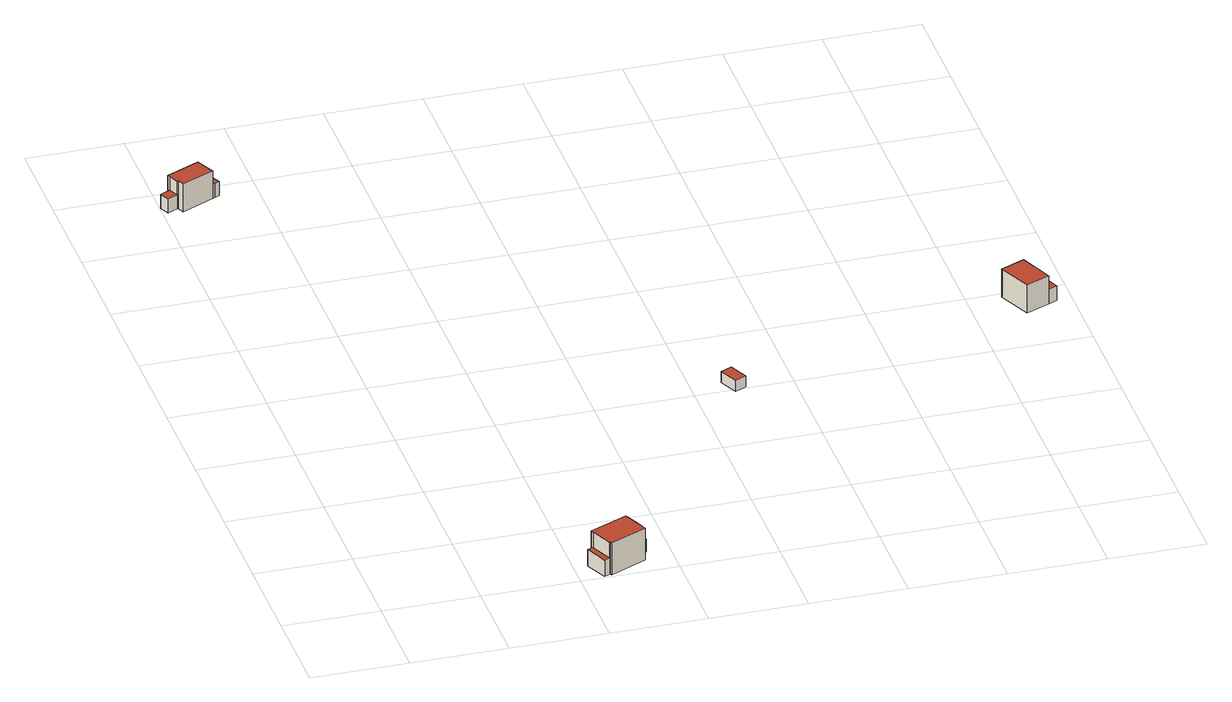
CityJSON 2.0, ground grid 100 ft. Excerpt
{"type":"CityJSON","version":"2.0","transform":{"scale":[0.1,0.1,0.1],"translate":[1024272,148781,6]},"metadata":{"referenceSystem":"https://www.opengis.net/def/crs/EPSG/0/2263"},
"CityObjects":{
"building1":{"type":"Building","attributes":{"name":"Bldg_1210000033","BIN":"4306002"},"geometry":[{"type":"MultiSurface","lod":"2","boundaries":[[[0,1,2,3]],[[4,5,6,7,8,9,10,11,12]],[[13,14,15,16]],[[17,18,19,20,21,22,23,24,25,26,27,28,29]],[[14,13,29,28]],[[4,12,28,27]],[[5,4,27,26]],[[6,5,26,25]],[[1,0,25,24]],[[2,1,24,23]],[[3,2,23,22]],[[8,7,22,21]],[[9,8,21,20]],[[10,9,20,19]],[[11,10,19,18]],[[16,15,18,17]],[[13,16,17,29]],[[14,12,11,15]],[[3,7,6,0]]],"semantics":{"surfaces":[{"type":"RoofSurface","BIN":"4306002"},{"type":"GroundSurface"},{"type":"WallSurface"}],"values":[0,0,0,1,2,2,2,2,2,2,2,2,2,2,2,2,2,2,2]}}]},
"building2":{"type":"Building","attributes":{"name":"Bldg_1210013564","BIN":"4305658"},"geometry":[{"type":"MultiSurface","lod":"2","boundaries":[[[30,31,32,33]],[[34,35,36,37,38,39,40]],[[41,42,43,44,45]],[[46,47,48,49,50,51,52,53,54,55,56,57]],[[45,44,57,56]],[[41,45,56,55]],[[42,41,55,54]],[[35,34,54,53]],[[36,35,53,52]],[[31,30,52,51]],[[32,31,51,50]],[[33,32,50,49]],[[38,37,49,48]],[[39,38,48,47]],[[40,39,47,46]],[[44,43,46,57]],[[42,34,40,43]],[[33,37,36,30]]],"semantics":{"surfaces":[{"type":"RoofSurface","BIN":"4305658"},{"type":"GroundSurface"},{"type":"WallSurface"}],"values":[0,0,0,1,2,2,2,2,2,2,2,2,2,2,2,2,2,2]}}]},
"building3":{"type":"Building","attributes":{"name":"Bldg_1511017368","BIN":"4595037"},"geometry":[{"type":"MultiSurface","lod":"2","boundaries":[[[58,59,60,61]],[[62,63,64,65]],[[58,61,65,64]],[[59,58,64,63]],[[60,59,63,62]],[[61,60,62,65]]],"semantics":{"surfaces":[{"type":"RoofSurface","BIN":"4595037"},{"type":"GroundSurface"},{"type":"WallSurface"}],"values":[0,1,2,2,2,2]}}]},
"building4":{"type":"Building","attributes":{"name":"Bldg_1210007886","BIN":"4305912"},"geometry":[{"type":"MultiSurface","lod":"2","boundaries":[[[66,67,68,69,70]],[[71,72,73,74]],[[75,76,77,78,79,80,81]],[[72,71,81,80]],[[66,70,80,79]],[[67,66,79,78]],[[68,67,78,77]],[[69,68,77,76]],[[74,73,76,75]],[[71,74,75,81]],[[72,70,69,73]]],"semantics":{"surfaces":[{"type":"RoofSurface","BIN":"4305912"},{"type":"GroundSurface"},{"type":"WallSurface"}],"values":[0,0,1,2,2,2,2,2,2,2,2]}}]}
},
"vertices":[
[2200,263,197],[2140,237,197],[2242,4,197],[2302,30,197],[2584,459,374],[2190,286,374],[2200,263,374],[2302,30,374],[2307,32,374],[2315,16,374],[2704,187,374],[2659,289,374],[2596,432,374],[2690,474,158],[2596,432,158],[2659,289,158],[2753,331,158],[2753,331,13],[2659,289,13],[2704,187,13],[2315,16,13],[2307,32,13],[2302,30,13],[2242,4,13],[2140,237,13],[2200,263,13],[2190,286,13],[2584,459,13],[2596,432,13],[2690,474,13],
[111,7799,162],[6,7751,162],[55,7647,162],[159,7695,162],[446,7984,315],[99,7824,315],[111,7799,315],[159,7695,315],[167,7698,315],[198,7630,315],[537,7787,315],[522,8019,160],[446,7984,160],[537,7787,160],[566,7800,160],[614,7822,160],[537,7787,3],[198,7630,3],[167,7698,3],[159,7695,3],[55,7647,3],[6,7751,3],[111,7799,3],[99,7824,3],[446,7984,3],[522,8019,3],[614,7822,3],[566,7800,3],
[4430,3212,132],[4314,3159,132],[4403,2962,132],[4519,3014,132],[4403,2962,7],[4314,3159,7],[4430,3212,7],[4519,3014,7],
[7600,4040,325],[7352,3933,325],[7504,3581,325],[7751,3687,325],[7611,4014,325],[7704,4054,171],[7611,4014,171],[7751,3687,171],[7844,3727,171],[7844,3727,9],[7751,3687,9],[7504,3581,9],[7352,3933,9],[7600,4040,9],[7611,4014,9],[7704,4054,9]
]}
